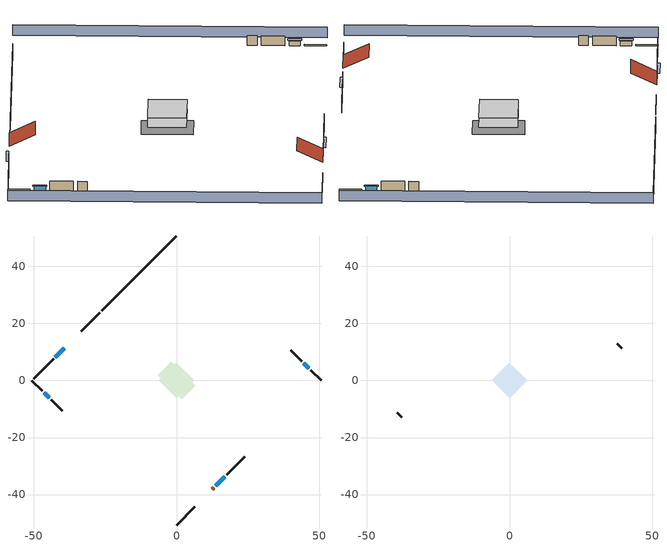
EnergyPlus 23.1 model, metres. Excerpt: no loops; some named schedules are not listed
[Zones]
living space
 floor adiabatic (AdiabaticFloorConstruction): -6.28,0 0,6.28 6.28,0 0,-6.28 z0.3
 floor foundation (Slab1 construction): -6.55,1.87 -1.87,6.55 6.55,-1.87 1.87,-6.55 z-2.13
 wall outside (RimJoist1 construction): -26.86,23.83 -33.35,17.34 z0.3:0.61
 wall outside (RimJoist2 construction): 50.69,0 47.09,3.6 z0.3:0.61
 wall outside (RimJoist3 construction): 0,-50.69 6.49,-44.21 z0.3:0.61
 wall outside (RimJoist4 construction): -50.69,0 -47.09,-3.6 z0.3:0.61
 wall outside (AdiabaticWallConstruction 1): 12.5,-38.2 13.14,-37.55 z0.3:2.34
 wall outside (AdiabaticWallConstruction): -39.36,11.33 -42.47,8.22 / 13.8,-36.89 16.91,-33.78 z0.3:1.49; 46.44,4.26 44.61,6.08 / -46.44,-4.26 -44.61,-6.08 z0.3:1.43
 wall outside (Wall1 construction): -43.13,7.56 -50.04,0.66 z0.3:2.74
 wall outside (Wall2 construction): 43.96,6.74 40.12,10.57 z0.3:2.74
 wall outside (Wall3 construction): 17.57,-33.13 23.94,-26.76 z0.3:2.74
 wall outside (Wall4 construction): -43.96,-6.74 -40.12,-10.57 z0.3:2.74
 wall foundation (FoundationWall1 construction): 0,50.69 -26.21,24.49 z-2.13:0.3
 window (WindowConstruction): -39.36,11.33 -42.47,8.22 z0.3:1.49
 window (WindowConstruction 1): 46.44,4.26 44.61,6.08 z0.3:1.43
 window (WindowConstruction 2): 13.8,-36.89 16.91,-33.78 z0.3:1.49
 window (WindowConstruction 3): -46.44,-4.26 -44.61,-6.08 z0.3:1.43
 door (Door): 12.5,-38.2 13.14,-37.55 z0.3:2.34
 ceiling adiabatic (AdiabaticFloorConstruction): 0,-6.28 6.28,0 0,6.28 -6.28,0 z0.3
attic - vented
 floor to living space (Floor1 construction Reversed): -6.28,0 0,6.28 6.28,0 0,-6.28 z2.74
 wall outside (Wall5 construction): 39.46,11.23 37.88,12.82 z0.3:2.74
 wall outside (Wall6 construction): -39.46,-11.23 -37.88,-12.82 z0.3:2.74
 roof outside (Roof1 construction): -38.7,11.99,2.74 -34.5,7.79,5.71 -29.81,12.49,5.71 -34.01,16.69,2.74
 roof outside (Roof2 construction): 11.84,-38.85,2.74 7.64,-34.65,5.71 2.94,-39.35,5.71 7.14,-43.55,2.74
shading: -53.93,-3.23 -3.23,-53.93 / 53.93,3.23 3.23,53.93 z0:2.74; -39.36,11.33 -42.47,8.22 / 13.8,-36.89 16.91,-33.78 z0.3:1.49; 46.44,4.26 44.61,6.08 / -46.44,-4.26 -44.61,-6.08 z0.3:1.43; -42.69,8.01 -39.15,11.55 -39.58,11.98 -43.12,8.44 z1.8; 44.4,6.29 46.65,4.04 47.08,4.47 44.83,6.73 z1.74; 17.13,-33.57 13.58,-37.11 14.02,-37.54 17.56,-34 z1.8; -44.4,-6.29 -46.65,-4.04 -47.08,-4.47 -44.83,-6.73 z1.74
[Building]
Building 1: Terrain=Suburbs
[Site:Location]
Pittsburgh Allegheny Co Ap_PA_USA: Latitude {deg}=40.35; Longitude {deg}=-79.92; Time Zone {hr}=-5; Elevation {m}=380
[Site:GroundTemperature:Deep]
11.2396, 11.2396, 11.2396, 11.2396, 11.2396, 11.2396, 11.2396, 11.2396, 11.2396, 11.2396, 11.2396, 11.2396
[Site:GroundTemperature:Shallow]
7.27353, 5.58282, 5.44743, 6.24975, 9.47064, 12.6765, 15.4559, 17.2165, 17.3661, 15.9341, 13.2256, 10.1181
[Site:WaterMainsTemperature]
Calculation Method=Schedule; Temperature Schedule=mains temperature schedule
[Material] Roughness=Rough; Thermal Absorptance=0.9
Name | Thickness {m} | Conductivity {W/m-K} | Density {kg/m3} | Specific Heat {J/kg-K} | Solar Absorptance | Visible Absorptance
asphalt or fiberglass shingles | 0.00635 | 0.162714 | 1121.4 | 1465.45 | 0.85 | 0.85
ceiling loosefill ins | 0.0846667 | 0.0480833 | 16.02 | 1046.75 | 0.7 | 0.7
ceiling stud and cavity | 0.1397 | 0.0920385 | 65.682 | 1177.47 | 0.7 | 0.7
concrete 4.0 in. | 0.1016 | 1.803125 | 2242.8 | 837.4 | 0.7 | 0.7
concrete 8.0 in. | 0.2032 | 1.803125 | 2242.8 | 837.4 | 0.7 | 0.7
door material | 0.04445 | 0.0612267 | 512.64 | 1214.23 | 0.7 | 0.7
floor covering | 0.0127 | 0.0450781 | 54.468 | 1339.84 | 0.9 | 0.9
floor covering 1 | 0.0127 | 0.0433444 | 54.468 | 1339.84 | 0.6 | 0.6
floor rigid ins; wall rigid ins | 0.512978 | 0.029427 | 32.04 | 1214.23 | 0.7 | 0.7
floor stud and cavity | 0.1397 | 1.75129 | 37.0049 | 1207.88 | 0.7 | 0.7
furniture material living space 1 | 0.1524 | 0.115458 | 640.8 | 1214.23 | 0.6 | 0.6
gypsum board | 0.0127 | 0.160291 | 801 | 837.4 | 0.6 | 0.6
gypsum board 1 | 0.0127 | 0.160291 | 801 | 837.4 | 0.7 | 0.7
osb sheathing 0.5 in. | 0.0127 | 0.115458 | 512.64 | 1214.23 | 0.6 | 0.6
osb sheathing 0.5 in. 1 | 0.0127 | 0.115458 | 512.64 | 1214.23 | 0.7 | 0.7
osb sheathing 0.75 in. | 0.01905 | 0.115458 | 512.64 | 1214.23 | 0.7 | 0.7
rim joist stud and cavity | 0.0508 | 0.178289 | 50.32683 | 1063.81 | 0.6 | 0.6
roof rigid ins | 0.00281632 | 0.029427 | 32.04 | 1214.23 | 0.7 | 0.7
vinyl siding | 0.009525 | 0.089435 | 177.822 | 1046.75 | 0.5 | 0.5
wall stud and cavity | 0.1397 | 0.549615 | 139.0536 | 1170.24 | 0.7 | 0.7
wall stud and cavity 1 | 0.1397 | 0.419005 | 139.0536 | 1170.24 | 0.6 | 0.6
wall stud and cavity 2 | 0.0889 | 0.380278 | 52.3479 | 1209.89 | 0.7 | 0.7
wall stud and cavity 3 | 0.0889 | 0.391764 | 83.0341 | 1211.67 | 0.7 | 0.7
wood siding; wood siding 1 | 0.0254 | 0.102417 | 544.68 | 1172.36 | 0.7 | 0.7
[WindowMaterial:SimpleGlazingSystem]
WindowMaterial: U-Factor {W/m2-K}=4.76952; Solar Heat Gain Coefficient=0.63
[Construction]
AdiabaticFloorConstruction: floor stud and cavity, floor rigid ins, osb sheathing 0.75 in., floor covering 1
AdiabaticWallConstruction: wood siding, wall rigid ins, wall stud and cavity 2, gypsum board
AdiabaticWallConstruction 1: wood siding 1, wall rigid ins, wall stud and cavity 2, gypsum board
Door: door material
Floor1 construction Reversed: gypsum board, ceiling stud and cavity, ceiling loosefill ins
FoundationWall1 construction: concrete 8.0 in., gypsum board 1
furniture construction living space 1: furniture material living space 1
PartitionWallConstruction: gypsum board, wall stud and cavity 3, gypsum board
RimJoist1 construction; RimJoist2 construction; RimJoist3 construction; RimJoist4 construction: vinyl siding, rim joist stud and cavity
Roof1 construction; Roof2 construction: asphalt or fiberglass shingles, roof rigid ins, osb sheathing 0.5 in.
Slab1 construction: concrete 4.0 in., floor covering
Wall1 construction; Wall2 construction; Wall3 construction; Wall4 construction: vinyl siding, osb sheathing 0.5 in. 1, wall stud and cavity, gypsum board
Wall5 construction; Wall6 construction: vinyl siding, osb sheathing 0.5 in. 1, wall stud and cavity 1
WindowConstruction; WindowConstruction 1; WindowConstruction 2; WindowConstruction 3: WindowMaterial
[Zone] Multiplier=1; Part of Total Floor Area=Yes
Name | Volume {m3}
attic - vented | 52.212
living space | 384.656
[Space]
Name | Zone
attic - vented 1 | attic - vented
living space 1 | living space
[ZoneInfiltration:EffectiveLeakageArea]
infil|attic - vented 1: Zone or Space=attic - vented 1; Schedule=Always On Discrete; Effective Air Leakage Area {cm2}=2628.89; Stack Coefficient=0.000375828; Wind Coefficient=3.63954e-05
[ZoneMixing]
whole house fan mix: Zone or Space=attic - vented; Schedule=Always On Continuous; Design Flow Rate Calculation Method=Flow/Zone; Design Flow Rate {m3/s}=0; Source Zone or Space=living space
[SurfaceProperty:ExposedFoundationPerimeter]
Slab1: Exposed Perimeter Calculation Method=TotalExposedPerimeter; Total Exposed Perimeter {m}=37.06368
[InternalMass] Zone or ZoneList=living space; Space or SpaceList=living space 1
Name | Construction | Surface Area {m2}
furniture mass living space 1 | furniture construction living space 1 | 63.0997
partition wall mass | PartitionWallConstruction | 157.749
[Lights]
interior lighting: Zone or ZoneList or Space or SpaceList=living space 1; Schedule=lighting_interior; Design Level Calculation Method=LightingLevel; Lighting Level {W}=231.974; Return Air Fraction=0; Fraction Radiant=0.6; Fraction Visible=0.2; Fraction Replaceable=1
[People]
occupants: Zone or ZoneList or Space or SpaceList=living space 1; Number of People Schedule=occupants; Number of People Calculation Method=People; Number of People=4; Fraction Radiant=0.314171; Sensible Heat Fraction=0.56303; Activity Level Schedule=occupants activity schedule; Carbon Dioxide Generation Rate {m3/s-W}=0; Enable ASHRAE 55 Comfort Warnings=No; Mean Radiant Temperature Calculation Type=ZoneAveraged
[ElectricEquipment] Zone or ZoneList or Space or SpaceList=living space 1; Design Level Calculation Method=EquipmentLevel
Name | Schedule | Design Level {W} | Fraction Latent | Fraction Radiant | Fraction Lost
ceiling fan | ceiling_fan | 17.0616 | 0 | 0.558 | 0
clothes dryer | clothes_dryer | 1810.31 | 0.015 | 0.081 | 0.85
clothes washer | clothes_washer | 117.46 | 0.03 | 0.162 | 0.7
cooking range | cooking_range | 1004.73 | 0.08 | 0.432 | 0.2
dishwasher | dishwasher | 630.008 | 0.3 | 0.18 | 0.4
freezer | freezer | 47.9573 | 0 | 0.6 | 0
fridge | fridge | 71.9878 | 0 | 0.6 | 0
mech vent bath fan 0 | mech vent bath fan 0 schedule | 30 | 0 | 0 | 1
mech vent house fan | mech vent house fan schedule | 0 | 0 | 0 | 1
mech vent house fan cfis | mech vent house fan cfis schedule | 0 | 0 | 0 | 0
mech vent range fan 0 | mech vent range fan 0 schedule | 30 | 0 | 0 | 1
misc plug loads | plug_loads_other | 592.941 | 0.021 | 0.558 | 0.049
whole house fan | Always On Discrete | 0 | 0 | 0 | 1
[OtherEquipment] Zone or ZoneList or Space or SpaceList=living space 1; Design Level Calculation Method=EquipmentLevel
Name | Fuel Type | Schedule | Design Level {W} | Fraction Latent | Fraction Radiant | Fraction Lost
boiler pilot light; water heater EC adjustment | NaturalGas | Always On Discrete | 0.01 | 0 | 0 | 1
mech vent house fan latent load equip | None | Always On Discrete | 0 | 1 | 0 | 0
mech vent house fan sensible load equip | None | Always On Discrete | 0 | 0 | 0 | 0
water latent | None | hot_water_fixtures | 390.617 | 1 | 0 | 0
water sensible | None | hot_water_fixtures | -384.97 | 0 | 0.6 | 0
[ZoneInfiltration:DesignFlowRate] Zone or ZoneList or Space or SpaceList=living space 1; Schedule=Always On Discrete; Design Flow Rate Calculation Method=Flow/Zone; Design Flow Rate {m3/s}=0
infil flow; natural vent flow; whole house fan flow
[Foundation:Kiva]
Foundation Kiva 1: Initial Indoor Air Temperature {C}=16.6667; Wall Height Above Grade {m}=0.3048; Wall Depth Below Slab {m}=0.2032
[Foundation:Kiva:Settings]
Soil Conductivity {W/m-K}=1.731; Soil Density {kg/m3}=1842.3; Soil Specific Heat {J/kg-K}=418.7; Ground Solar Absorptivity=0.9; Ground Thermal Absorptivity=0.9; Ground Surface Roughness {m}=0.03; Far-Field Width {m}=40; Deep-Ground Boundary Condition=ZeroFlux; Deep-Ground Depth {m}=40; Minimum Cell Dimension {m}=0.2; Maximum Cell Growth Coefficient=3; Simulation Timestep=Timestep
[Exterior:Lights]
exterior lighting: Schedule=exterior lighting schedule; Design Level {W}=11.1425
[Schedule:Constant]
Name | Hourly Value
Always On Continuous; mech vent house fan schedule; mech vent house fan cfis schedule; Always On Discrete | 1
occupants activity schedule | 117.228
[Schedule:File] File=C:/Users/ylou2/Desktop/resstock-3.1.0/national_baseline/run7/run/in.schedules.csv; Rows to Skip at Top=1; Number of Hours of Data=8760; Column Separator=Comma; Interpolate to Timestep=No; Minutes per Item=60; Adjust Schedule for Daylight Savings=Yes
Name | Column Number
lighting_interior | 2
occupants | 1
ceiling_fan | 8
clothes_dryer | 7
clothes_washer | 6
cooking_range | 4
dishwasher | 5
plug_loads_other | 9
hot_water_fixtures | 13
[Schedule:Day:Interval]
freezer allday1; freezer allday12; fridge allday1; fridge allday12: No, 01:00, 0.610949, 02:00, 0.595675, 03:00, 0.580401, 04:00, 0.565128, 06:00, 0.549854, 07:00, 0.580401, 08:00, 0.610949, 10:00, 0.626223, 12:00, 0.610949, 15:00, 0.641496, 16:00, 0.626223, 17:00, 0.672044, 18:00, 0.733139, 19:00, 0.763686, 20:00, 0.733139, 21:00, 0.717865, 22:00, 0.702591, 23:00, 0.672044, 24:00, 0.626223
freezer allday2; fridge allday2: No, 01:00, 0.609489, 02:00, 0.594252, 03:00, 0.579015, 04:00, 0.563777, 06:00, 0.54854, 07:00, 0.579015, 08:00, 0.609489, 10:00, 0.624726, 12:00, 0.609489, 15:00, 0.639964, 16:00, 0.624726, 17:00, 0.670438, 18:00, 0.731387, 19:00, 0.761861, 20:00, 0.731387, 21:00, 0.71615, 22:00, 0.700912, 23:00, 0.670438, 24:00, 0.624726
freezer allday3; fridge allday3: No, 01:00, 0.791241, 02:00, 0.77146, 03:00, 0.751679, 04:00, 0.731898, 06:00, 0.712117, 07:00, 0.751679, 08:00, 0.791241, 10:00, 0.811022, 12:00, 0.791241, 15:00, 0.830803, 16:00, 0.811022, 17:00, 0.870365, 18:00, 0.949489, 19:00, 0.989051, 20:00, 0.949489, 21:00, 0.929708, 22:00, 0.909927, 23:00, 0.870365, 24:00, 0.811022
freezer allday6; fridge allday6: No, 01:00, 0.8, 02:00, 0.78, 03:00, 0.76, 04:00, 0.74, 06:00, 0.72, 07:00, 0.76, 08:00, 0.8, 10:00, 0.82, 12:00, 0.8, 15:00, 0.84, 16:00, 0.82, 17:00, 0.88, 18:00, 0.96, 19:00, 1, 20:00, 0.96, 21:00, 0.94, 22:00, 0.92, 23:00, 0.88, 24:00, 0.82
freezer allday10; fridge allday10: No, 01:00, 0.679562, 02:00, 0.662573, 03:00, 0.645584, 04:00, 0.628595, 06:00, 0.611606, 07:00, 0.645584, 08:00, 0.679562, 10:00, 0.696551, 12:00, 0.679562, 15:00, 0.71354, 16:00, 0.696551, 17:00, 0.747518, 18:00, 0.815474, 19:00, 0.849453, 20:00, 0.815474, 21:00, 0.798485, 22:00, 0.781496, 23:00, 0.747518, 24:00, 0.696551
freezer allday11; fridge allday11: No, 01:00, 0.675182, 02:00, 0.658303, 03:00, 0.641423, 04:00, 0.624544, 06:00, 0.607664, 07:00, 0.641423, 08:00, 0.675182, 10:00, 0.692062, 12:00, 0.675182, 15:00, 0.708942, 16:00, 0.692062, 17:00, 0.742701, 18:00, 0.810219, 19:00, 0.843978, 20:00, 0.810219, 21:00, 0.793339, 22:00, 0.77646, 23:00, 0.742701, 24:00, 0.692062
freezer default day; fridge default day; mech vent bath fan 0 schedule default day; mech vent range fan 0 schedule default day; exterior lighting schedule default day: No, 24:00, 0
mech vent bath fan 0 schedule allday1: No, 05:00, 0, 06:00, 1, 24:00, 0
mech vent range fan 0 schedule allday1: No, 16:00, 0, 17:00, 1, 24:00, 0
exterior lighting schedule weekday1: No, 05:00, 0.434959, 06:00, 0.349858, 07:00, 0.330947, 08:00, 0.321491, 09:00, 0.312035, 10:00, 0.264757, 11:00, 0.208024, 12:00, 0.141834, 13:00, 0.113467, 15:00, 0.104012, 16:00, 0.113467, 17:00, 0.179657, 18:00, 0.349858, 19:00, 0.463325, 20:00, 0.614615, 21:00, 0.860461, 22:00, 0.99284, 23:00, 0.860461, 24:00, 0.595704
exterior lighting schedule weekday2: No, 05:00, 0.438095, 06:00, 0.352381, 07:00, 0.333333, 08:00, 0.32381, 09:00, 0.314286, 10:00, 0.266667, 11:00, 0.209524, 12:00, 0.142857, 13:00, 0.114286, 15:00, 0.104762, 16:00, 0.114286, 17:00, 0.180952, 18:00, 0.352381, 19:00, 0.466667, 20:00, 0.619048, 21:00, 0.866667, 22:00, 1, 23:00, 0.866667, 24:00, 0.6
exterior lighting schedule weekday3; exterior lighting schedule weekday5: No, 05:00, 0.346085, 06:00, 0.278373, 07:00, 0.263325, 08:00, 0.255802, 09:00, 0.248278, 10:00, 0.21066, 11:00, 0.165519, 12:00, 0.112854, 13:00, 0.090283, 15:00, 0.0827594, 16:00, 0.090283, 17:00, 0.142948, 18:00, 0.278373, 19:00, 0.368656, 20:00, 0.489033, 21:00, 0.684646, 22:00, 0.789976, 23:00, 0.684646, 24:00, 0.473986
exterior lighting schedule weekday4: No, 05:00, 0.344691, 06:00, 0.277251, 07:00, 0.262265, 08:00, 0.254771, 09:00, 0.247278, 10:00, 0.209812, 11:00, 0.164852, 12:00, 0.112399, 13:00, 0.0899193, 15:00, 0.082426, 16:00, 0.0899193, 17:00, 0.142372, 18:00, 0.277251, 19:00, 0.367171, 20:00, 0.487063, 21:00, 0.681888, 22:00, 0.786794, 23:00, 0.681888, 24:00, 0.472076
exterior lighting schedule weekend1: No, 02:00, 0.434959, 04:00, 0.425503, 05:00, 0.434959, 06:00, 0.425503, 07:00, 0.416047, 08:00, 0.38768, 09:00, 0.340402, 10:00, 0.283669, 11:00, 0.226935, 12:00, 0.15129, 13:00, 0.113467, 15:00, 0.104012, 16:00, 0.113467, 17:00, 0.179657, 18:00, 0.359314, 19:00, 0.45387, 20:00, 0.567337, 21:00, 0.784816, 22:00, 0.926651, 23:00, 0.803728, 24:00, 0.557882
exterior lighting schedule weekend2: No, 02:00, 0.438095, 04:00, 0.428571, 05:00, 0.438095, 06:00, 0.428571, 07:00, 0.419048, 08:00, 0.390476, 09:00, 0.342857, 10:00, 0.285714, 11:00, 0.228571, 12:00, 0.152381, 13:00, 0.114286, 15:00, 0.104762, 16:00, 0.114286, 17:00, 0.180952, 18:00, 0.361905, 19:00, 0.457143, 20:00, 0.571429, 21:00, 0.790476, 22:00, 0.933333, 23:00, 0.809524, 24:00, 0.561905
exterior lighting schedule weekend3; exterior lighting schedule weekend5: No, 02:00, 0.346085, 04:00, 0.338561, 05:00, 0.346085, 06:00, 0.338561, 07:00, 0.331038, 08:00, 0.308467, 09:00, 0.270849, 10:00, 0.225707, 11:00, 0.180566, 12:00, 0.120377, 13:00, 0.090283, 15:00, 0.0827594, 16:00, 0.090283, 17:00, 0.142948, 18:00, 0.285896, 19:00, 0.361132, 20:00, 0.451415, 21:00, 0.624457, 22:00, 0.737311, 23:00, 0.639504, 24:00, 0.443891
exterior lighting schedule weekend4: No, 02:00, 0.344691, 04:00, 0.337197, 05:00, 0.344691, 06:00, 0.337197, 07:00, 0.329704, 08:00, 0.307224, 09:00, 0.269758, 10:00, 0.224798, 11:00, 0.179839, 12:00, 0.119892, 13:00, 0.0899193, 15:00, 0.082426, 16:00, 0.0899193, 17:00, 0.142372, 18:00, 0.284744, 19:00, 0.359677, 20:00, 0.449597, 21:00, 0.621942, 22:00, 0.734341, 23:00, 0.636928, 24:00, 0.442103
[Schedule:Week:Daily]
freezer Week Rule - Jan1-Jan27: freezer allday1, freezer allday1, freezer allday1, freezer allday1, freezer allday1, freezer allday1, freezer allday1, freezer default day, freezer default day, freezer default day, freezer default day, freezer default day
freezer Week Rule - Jan28-Feb3: freezer allday1, freezer allday1, freezer allday1, freezer allday1, freezer allday2, freezer allday2, freezer allday2, freezer default day, freezer default day, freezer default day, freezer default day, freezer default day
freezer Week Rule - Feb4-Feb24: freezer allday2, freezer allday2, freezer allday2, freezer allday2, freezer allday2, freezer allday2, freezer allday2, freezer default day, freezer default day, freezer default day, freezer default day, freezer default day
freezer Week Rule - Feb25-Mar3: freezer allday2, freezer allday2, freezer allday2, freezer allday2, freezer allday3, freezer allday3, freezer allday3, freezer default day, freezer default day, freezer default day, freezer default day, freezer default day
freezer Week Rule - Mar4-May26: freezer allday3, freezer allday3, freezer allday3, freezer allday3, freezer allday3, freezer allday3, freezer allday3, freezer default day, freezer default day, freezer default day, freezer default day, freezer default day
freezer Week Rule - May27-Jun2: freezer allday3, freezer allday3, freezer allday3, freezer allday3, freezer allday3, freezer allday6, freezer allday6, freezer default day, freezer default day, freezer default day, freezer default day, freezer default day
freezer Week Rule - Jun3-Sep29: freezer allday6, freezer allday6, freezer allday6, freezer allday6, freezer allday6, freezer allday6, freezer allday6, freezer default day, freezer default day, freezer default day, freezer default day, freezer default day
freezer Week Rule - Sep30-Oct6: freezer allday6, freezer allday10, freezer allday10, freezer allday10, freezer allday10, freezer allday10, freezer allday10, freezer default day, freezer default day, freezer default day, freezer default day, freezer default day
freezer Week Rule - Oct7-Oct27: freezer allday10, freezer allday10, freezer allday10, freezer allday10, freezer allday10, freezer allday10, freezer allday10, freezer default day, freezer default day, freezer default day, freezer default day, freezer default day
freezer Week Rule - Oct28-Nov3: freezer allday10, freezer allday10, freezer allday10, freezer allday10, freezer allday11, freezer allday11, freezer allday11, freezer default day, freezer default day, freezer default day, freezer default day, freezer default day
freezer Week Rule - Nov4-Nov24: freezer allday11, freezer allday11, freezer allday11, freezer allday11, freezer allday11, freezer allday11, freezer allday11, freezer default day, freezer default day, freezer default day, freezer default day, freezer default day
freezer Week Rule - Nov25-Dec1: freezer allday11, freezer allday11, freezer allday11, freezer allday11, freezer allday11, freezer allday11, freezer allday12, freezer default day, freezer default day, freezer default day, freezer default day, freezer default day
freezer Week Rule - Dec2-Dec31: freezer allday12, freezer allday12, freezer allday12, freezer allday12, freezer allday12, freezer allday12, freezer allday12, freezer default day, freezer default day, freezer default day, freezer default day, freezer default day
fridge Week Rule - Jan1-Jan27: fridge allday1, fridge allday1, fridge allday1, fridge allday1, fridge allday1, fridge allday1, fridge allday1, fridge default day, fridge default day, fridge default day, fridge default day, fridge default day
fridge Week Rule - Jan28-Feb3: fridge allday1, fridge allday1, fridge allday1, fridge allday1, fridge allday2, fridge allday2, fridge allday2, fridge default day, fridge default day, fridge default day, fridge default day, fridge default day
fridge Week Rule - Feb4-Feb24: fridge allday2, fridge allday2, fridge allday2, fridge allday2, fridge allday2, fridge allday2, fridge allday2, fridge default day, fridge default day, fridge default day, fridge default day, fridge default day
fridge Week Rule - Feb25-Mar3: fridge allday2, fridge allday2, fridge allday2, fridge allday2, fridge allday3, fridge allday3, fridge allday3, fridge default day, fridge default day, fridge default day, fridge default day, fridge default day
fridge Week Rule - Mar4-May26: fridge allday3, fridge allday3, fridge allday3, fridge allday3, fridge allday3, fridge allday3, fridge allday3, fridge default day, fridge default day, fridge default day, fridge default day, fridge default day
fridge Week Rule - May27-Jun2: fridge allday3, fridge allday3, fridge allday3, fridge allday3, fridge allday3, fridge allday6, fridge allday6, fridge default day, fridge default day, fridge default day, fridge default day, fridge default day
fridge Week Rule - Jun3-Sep29: fridge allday6, fridge allday6, fridge allday6, fridge allday6, fridge allday6, fridge allday6, fridge allday6, fridge default day, fridge default day, fridge default day, fridge default day, fridge default day
fridge Week Rule - Sep30-Oct6: fridge allday6, fridge allday10, fridge allday10, fridge allday10, fridge allday10, fridge allday10, fridge allday10, fridge default day, fridge default day, fridge default day, fridge default day, fridge default day
fridge Week Rule - Oct7-Oct27: fridge allday10, fridge allday10, fridge allday10, fridge allday10, fridge allday10, fridge allday10, fridge allday10, fridge default day, fridge default day, fridge default day, fridge default day, fridge default day
fridge Week Rule - Oct28-Nov3: fridge allday10, fridge allday10, fridge allday10, fridge allday10, fridge allday11, fridge allday11, fridge allday11, fridge default day, fridge default day, fridge default day, fridge default day, fridge default day
fridge Week Rule - Nov4-Nov24: fridge allday11, fridge allday11, fridge allday11, fridge allday11, fridge allday11, fridge allday11, fridge allday11, fridge default day, fridge default day, fridge default day, fridge default day, fridge default day
fridge Week Rule - Nov25-Dec1: fridge allday11, fridge allday11, fridge allday11, fridge allday11, fridge allday11, fridge allday11, fridge allday12, fridge default day, fridge default day, fridge default day, fridge default day, fridge default day
fridge Week Rule - Dec2-Dec31: fridge allday12, fridge allday12, fridge allday12, fridge allday12, fridge allday12, fridge allday12, fridge allday12, fridge default day, fridge default day, fridge default day, fridge default day, fridge default day
mech vent bath fan 0 schedule Week Rule - Jan1-Dec31: mech vent bath fan 0 schedule allday1, mech vent bath fan 0 schedule allday1, mech vent bath fan 0 schedule allday1, mech vent bath fan 0 schedule allday1, mech vent bath fan 0 schedule allday1, mech vent bath fan 0 schedule allday1, mech vent bath fan 0 schedule allday1, mech vent bath fan 0 schedule default day, mech vent bath fan 0 schedule default day, mech vent bath fan 0 schedule default day, mech vent bath fan 0 schedule default day, mech vent bath fan 0 schedule default day
mech vent range fan 0 schedule Week Rule - Jan1-Dec31: mech vent range fan 0 schedule allday1, mech vent range fan 0 schedule allday1, mech vent range fan 0 schedule allday1, mech vent range fan 0 schedule allday1, mech vent range fan 0 schedule allday1, mech vent range fan 0 schedule allday1, mech vent range fan 0 schedule allday1, mech vent range fan 0 schedule default day, mech vent range fan 0 schedule default day, mech vent range fan 0 schedule default day, mech vent range fan 0 schedule default day, mech vent range fan 0 schedule default day
exterior lighting schedule Week Rule - Jan1-Jan6: exterior lighting schedule weekday1, exterior lighting schedule weekday1, exterior lighting schedule weekday1, exterior lighting schedule weekday1, exterior lighting schedule weekday1, exterior lighting schedule weekday1, exterior lighting schedule weekend1, exterior lighting schedule default day, exterior lighting schedule default day, exterior lighting schedule default day, exterior lighting schedule default day, exterior lighting schedule default day
exterior lighting schedule Week Rule - Jan7-Jan27: exterior lighting schedule weekend1, exterior lighting schedule weekday1, exterior lighting schedule weekday1, exterior lighting schedule weekday1, exterior lighting schedule weekday1, exterior lighting schedule weekday1, exterior lighting schedule weekend1, exterior lighting schedule default day, exterior lighting schedule default day, exterior lighting schedule default day, exterior lighting schedule default day, exterior lighting schedule default day
exterior lighting schedule Week Rule - Jan28-Feb3: exterior lighting schedule weekend1, exterior lighting schedule weekday1, exterior lighting schedule weekday1, exterior lighting schedule weekday1, exterior lighting schedule weekday2, exterior lighting schedule weekday2, exterior lighting schedule weekend2, exterior lighting schedule default day, exterior lighting schedule default day, exterior lighting schedule default day, exterior lighting schedule default day, exterior lighting schedule default day
exterior lighting schedule Week Rule - Feb4-Feb24: exterior lighting schedule weekend2, exterior lighting schedule weekday2, exterior lighting schedule weekday2, exterior lighting schedule weekday2, exterior lighting schedule weekday2, exterior lighting schedule weekday2, exterior lighting schedule weekend2, exterior lighting schedule default day, exterior lighting schedule default day, exterior lighting schedule default day, exterior lighting schedule default day, exterior lighting schedule default day
exterior lighting schedule Week Rule - Feb25-Mar3: exterior lighting schedule weekend2, exterior lighting schedule weekday2, exterior lighting schedule weekday2, exterior lighting schedule weekday2, exterior lighting schedule weekday3, exterior lighting schedule weekday3, exterior lighting schedule weekend3, exterior lighting schedule default day, exterior lighting schedule default day, exterior lighting schedule default day, exterior lighting schedule default day, exterior lighting schedule default day
exterior lighting schedule Week Rule - Mar4-Mar31: exterior lighting schedule weekend3, exterior lighting schedule weekday3, exterior lighting schedule weekday3, exterior lighting schedule weekday3, exterior lighting schedule weekday3, exterior lighting schedule weekday3, exterior lighting schedule weekend3, exterior lighting schedule default day, exterior lighting schedule default day, exterior lighting schedule default day, exterior lighting schedule default day, exterior lighting schedule default day
exterior lighting schedule Week Rule - Apr1-Apr28: exterior lighting schedule weekend4, exterior lighting schedule weekday4, exterior lighting schedule weekday4, exterior lighting schedule weekday4, exterior lighting schedule weekday4, exterior lighting schedule weekday4, exterior lighting schedule weekend4, exterior lighting schedule default day, exterior lighting schedule default day, exterior lighting schedule default day, exterior lighting schedule default day, exterior lighting schedule default day
exterior lighting schedule Week Rule - Apr29-May5: exterior lighting schedule weekend4, exterior lighting schedule weekday4, exterior lighting schedule weekday5, exterior lighting schedule weekday5, exterior lighting schedule weekday5, exterior lighting schedule weekday5, exterior lighting schedule weekend5, exterior lighting schedule default day, exterior lighting schedule default day, exterior lighting schedule default day, exterior lighting schedule default day, exterior lighting schedule default day
exterior lighting schedule Week Rule - May6-May26: exterior lighting schedule weekend5, exterior lighting schedule weekday5, exterior lighting schedule weekday5, exterior lighting schedule weekday5, exterior lighting schedule weekday5, exterior lighting schedule weekday5, exterior lighting schedule weekend5, exterior lighting schedule default day, exterior lighting schedule default day, exterior lighting schedule default day, exterior lighting schedule default day, exterior lighting schedule default day
exterior lighting schedule Week Rule - May27-Jun2: exterior lighting schedule weekend5, exterior lighting schedule weekday5, exterior lighting schedule weekday5, exterior lighting schedule weekday5, exterior lighting schedule weekday5, exterior lighting schedule weekday6, exterior lighting schedule weekend6, exterior lighting schedule default day, exterior lighting schedule default day, exterior lighting schedule default day, exterior lighting schedule default day, exterior lighting schedule default day
exterior lighting schedule Week Rule - Jun3-Jun30: exterior lighting schedule weekend6, exterior lighting schedule weekday6, exterior lighting schedule weekday6, exterior lighting schedule weekday6, exterior lighting schedule weekday6, exterior lighting schedule weekday6, exterior lighting schedule weekend6, exterior lighting schedule default day, exterior lighting schedule default day, exterior lighting schedule default day, exterior lighting schedule default day, exterior lighting schedule default day
exterior lighting schedule Week Rule - Jul1-Aug25: exterior lighting schedule weekend7, exterior lighting schedule weekday7, exterior lighting schedule weekday7, exterior lighting schedule weekday7, exterior lighting schedule weekday7, exterior lighting schedule weekday7, exterior lighting schedule weekend7, exterior lighting schedule default day, exterior lighting schedule default day, exterior lighting schedule default day, exterior lighting schedule default day, exterior lighting schedule default day
exterior lighting schedule Week Rule - Aug26-Sep1: exterior lighting schedule weekend7, exterior lighting schedule weekday7, exterior lighting schedule weekday7, exterior lighting schedule weekday7, exterior lighting schedule weekday7, exterior lighting schedule weekday7, exterior lighting schedule weekend9, exterior lighting schedule default day, exterior lighting schedule default day, exterior lighting schedule default day, exterior lighting schedule default day, exterior lighting schedule default day
exterior lighting schedule Week Rule - Sep2-Sep29: exterior lighting schedule weekend9, exterior lighting schedule weekday9, exterior lighting schedule weekday9, exterior lighting schedule weekday9, exterior lighting schedule weekday9, exterior lighting schedule weekday9, exterior lighting schedule weekend9, exterior lighting schedule default day, exterior lighting schedule default day, exterior lighting schedule default day, exterior lighting schedule default day, exterior lighting schedule default day
exterior lighting schedule Week Rule - Sep30-Oct6: exterior lighting schedule weekend9, exterior lighting schedule weekday10, exterior lighting schedule weekday10, exterior lighting schedule weekday10, exterior lighting schedule weekday10, exterior lighting schedule weekday10, exterior lighting schedule weekend10, exterior lighting schedule default day, exterior lighting schedule default day, exterior lighting schedule default day, exterior lighting schedule default day, exterior lighting schedule default day
exterior lighting schedule Week Rule - Oct7-Oct27: exterior lighting schedule weekend10, exterior lighting schedule weekday10, exterior lighting schedule weekday10, exterior lighting schedule weekday10, exterior lighting schedule weekday10, exterior lighting schedule weekday10, exterior lighting schedule weekend10, exterior lighting schedule default day, exterior lighting schedule default day, exterior lighting schedule default day, exterior lighting schedule default day, exterior lighting schedule default day
exterior lighting schedule Week Rule - Oct28-Nov3: exterior lighting schedule weekend10, exterior lighting schedule weekday10, exterior lighting schedule weekday10, exterior lighting schedule weekday10, exterior lighting schedule weekday11, exterior lighting schedule weekday11, exterior lighting schedule weekend11, exterior lighting schedule default day, exterior lighting schedule default day, exterior lighting schedule default day, exterior lighting schedule default day, exterior lighting schedule default day
exterior lighting schedule Week Rule - Nov4-Nov24: exterior lighting schedule weekend11, exterior lighting schedule weekday11, exterior lighting schedule weekday11, exterior lighting schedule weekday11, exterior lighting schedule weekday11, exterior lighting schedule weekday11, exterior lighting schedule weekend11, exterior lighting schedule default day, exterior lighting schedule default day, exterior lighting schedule default day, exterior lighting schedule default day, exterior lighting schedule default day
exterior lighting schedule Week Rule - Nov25-Dec1: exterior lighting schedule weekend11, exterior lighting schedule weekday11, exterior lighting schedule weekday11, exterior lighting schedule weekday11, exterior lighting schedule weekday11, exterior lighting schedule weekday11, exterior lighting schedule weekend12, exterior lighting schedule default day, exterior lighting schedule default day, exterior lighting schedule default day, exterior lighting schedule default day, exterior lighting schedule default day
exterior lighting schedule Week Rule - Dec2-Dec31: exterior lighting schedule weekend12, exterior lighting schedule weekday12, exterior lighting schedule weekday12, exterior lighting schedule weekday12, exterior lighting schedule weekday12, exterior lighting schedule weekday12, exterior lighting schedule weekend12, exterior lighting schedule default day, exterior lighting schedule default day, exterior lighting schedule default day, exterior lighting schedule default day, exterior lighting schedule default day
[Schedule:Year]
freezer: freezer Week Rule - Jan1-Jan27, 1, 1, 1, 27, freezer Week Rule - Jan28-Feb3, 1, 28, 2, 3, freezer Week Rule - Feb4-Feb24, 2, 4, 2, 24, freezer Week Rule - Feb25-Mar3, 2, 25, 3, 3, freezer Week Rule - Mar4-May26, 3, 4, 5, 26, freezer Week Rule - May27-Jun2, 5, 27, 6, 2, freezer Week Rule - Jun3-Sep29, 6, 3, 9, 29, freezer Week Rule - Sep30-Oct6, 9, 30, 10, 6, freezer Week Rule - Oct7-Oct27, 10, 7, 10, 27, freezer Week Rule - Oct28-Nov3, 10, 28, 11, 3, freezer Week Rule - Nov4-Nov24, 11, 4, 11, 24, freezer Week Rule - Nov25-Dec1, 11, 25, 12, 1, freezer Week Rule - Dec2-Dec31, 12, 2, 12, 31
fridge: fridge Week Rule - Jan1-Jan27, 1, 1, 1, 27, fridge Week Rule - Jan28-Feb3, 1, 28, 2, 3, fridge Week Rule - Feb4-Feb24, 2, 4, 2, 24, fridge Week Rule - Feb25-Mar3, 2, 25, 3, 3, fridge Week Rule - Mar4-May26, 3, 4, 5, 26, fridge Week Rule - May27-Jun2, 5, 27, 6, 2, fridge Week Rule - Jun3-Sep29, 6, 3, 9, 29, fridge Week Rule - Sep30-Oct6, 9, 30, 10, 6, fridge Week Rule - Oct7-Oct27, 10, 7, 10, 27, fridge Week Rule - Oct28-Nov3, 10, 28, 11, 3, fridge Week Rule - Nov4-Nov24, 11, 4, 11, 24, fridge Week Rule - Nov25-Dec1, 11, 25, 12, 1, fridge Week Rule - Dec2-Dec31, 12, 2, 12, 31
mech vent bath fan 0 schedule: mech vent bath fan 0 schedule Week Rule - Jan1-Dec31, 1, 1, 12, 31
mech vent range fan 0 schedule: mech vent range fan 0 schedule Week Rule - Jan1-Dec31, 1, 1, 12, 31
exterior lighting schedule: exterior lighting schedule Week Rule - Jan1-Jan6, 1, 1, 1, 6, exterior lighting schedule Week Rule - Jan7-Jan27, 1, 7, 1, 27, exterior lighting schedule Week Rule - Jan28-Feb3, 1, 28, 2, 3, exterior lighting schedule Week Rule - Feb4-Feb24, 2, 4, 2, 24, exterior lighting schedule Week Rule - Feb25-Mar3, 2, 25, 3, 3, exterior lighting schedule Week Rule - Mar4-Mar31, 3, 4, 3, 31, exterior lighting schedule Week Rule - Apr1-Apr28, 4, 1, 4, 28, exterior lighting schedule Week Rule - Apr29-May5, 4, 29, 5, 5, exterior lighting schedule Week Rule - May6-May26, 5, 6, 5, 26, exterior lighting schedule Week Rule - May27-Jun2, 5, 27, 6, 2, exterior lighting schedule Week Rule - Jun3-Jun30, 6, 3, 6, 30, exterior lighting schedule Week Rule - Jul1-Aug25, 7, 1, 8, 25, exterior lighting schedule Week Rule - Aug26-Sep1, 8, 26, 9, 1, exterior lighting schedule Week Rule - Sep2-Sep29, 9, 2, 9, 29, exterior lighting schedule Week Rule - Sep30-Oct6, 9, 30, 10, 6, exterior lighting schedule Week Rule - Oct7-Oct27, 10, 7, 10, 27, exterior lighting schedule Week Rule - Oct28-Nov3, 10, 28, 11, 3, exterior lighting schedule Week Rule - Nov4-Nov24, 11, 4, 11, 24, exterior lighting schedule Week Rule - Nov25-Dec1, 11, 25, 12, 1, exterior lighting schedule Week Rule - Dec2-Dec31, 12, 2, 12, 31
[Schedule:Compact]
mains temperature schedule: Through: 01/01, For: AllDays, Until: 24:00, 10.5011, Through: 01/02, For: AllDays, Until: 24:00, 10.4422, Through: 01/03, For: AllDays, Until: 24:00, 10.385, Through: 01/04, For: AllDays, Until: 24:00, 10.3289, Through: 01/05, For: AllDays, Until: 24:00, 10.2739, Through: 01/06, For: AllDays, Until: 24:00, 10.2206, Through: 01/07, For: AllDays, Until: 24:00, 10.1683, Through: 01/08, For: AllDays, Until: 24:00, 10.1172, Through: 01/09, For: AllDays, Until: 24:00, 10.0672, Through: 01/10, For: AllDays, Until: 24:00, 10.0189, Through: 01/11, For: AllDays, Until: 24:00, 9.97222, Through: 01/12, For: AllDays, Until: 24:00, 9.92611, Through: 01/13, For: AllDays, Until: 24:00, 9.88222, Through: 01/14, For: AllDays, Until: 24:00, 9.83944, Through: 01/15, For: AllDays, Until: 24:00, 9.79778, Through: 01/16, For: AllDays, Until: 24:00, 9.75778, Through: 01/17, For: AllDays, Until: 24:00, 9.71889, Through: 01/18, For: AllDays, Until: 24:00, 9.68167, Through: 01/19, For: AllDays, Until: 24:00, 9.64611, Through: 01/20, For: AllDays, Until: 24:00, 9.61167, Through: 01/21, For: AllDays, Until: 24:00, 9.57889, Through: 01/22, For: AllDays, Until: 24:00, 9.54778, Through: 01/23, For: AllDays, Until: 24:00, 9.51778, Through: 01/24, For: AllDays, Until: 24:00, 9.48944, Through: 01/25, For: AllDays, Until: 24:00, 9.46222, Through: 01/26, For: AllDays, Until: 24:00, 9.43722, Through: 01/27, For: AllDays, Until: 24:00, 9.41333, Through: 01/28, For: AllDays, Until: 24:00, 9.39111, Through: 01/29, For: AllDays, Until: 24:00, 9.37, Through: 01/30, For: AllDays, Until: 24:00, 9.35111, Through: 01/31, For: AllDays, Until: 24:00, 9.33333, Through: 02/01, For: AllDays, Until: 24:00, 9.31722, Through: 02/02, For: AllDays, Until: 24:00, 9.30278, Through: 02/03, For: AllDays, Until: 24:00, 9.28944, Through: 02/04, For: AllDays, Until: 24:00, 9.27833, Through: 02/05, For: AllDays, Until: 24:00, 9.26833, Through: 02/06, For: AllDays, Until: 24:00, 9.26, Through: 02/07, For: AllDays, Until: 24:00, 9.25333, Through: 02/08, For: AllDays, Until: 24:00, 9.24778, Through: 02/09, For: AllDays, Until: 24:00, 9.24444, Through: 02/10, For: AllDays, Until: 24:00, 9.24222, Through: 02/11, For: AllDays, Until: 24:00, 9.24222, Through: 02/12, For: AllDays, Until: 24:00, 9.24333, Through: 02/13, For: AllDays, Until: 24:00, 9.24611, Through: 02/14, For: AllDays, Until: 24:00, 9.25, Through: 02/15, For: AllDays, Until: 24:00, 9.25611, Through: 02/16, For: AllDays, Until: 24:00, 9.26333, Through: 02/17, For: AllDays, Until: 24:00, 9.27278, Through: 02/18, For: AllDays, Until: 24:00, 9.28333, Through: 02/19, For: AllDays, Until: 24:00, 9.29556, Through: 02/20, For: AllDays, Until: 24:00, 9.30889, Through: 02/21, For: AllDays, Until: 24:00, 9.32444, Through: 02/22, For: AllDays, Until: 24:00, 9.34111, Through: 02/23, For: AllDays, Until: 24:00, 9.35944, Through: 02/24, For: AllDays, Until: 24:00, 9.37944, Through: 02/25, For: AllDays, Until: 24:00, 9.40111, Through: 02/26, For: AllDays, Until: 24:00, 9.42389, Through: 02/27, For: AllDays, Until: 24:00, 9.44833, Through: 02/28, For: AllDays, Until: 24:00, 9.47444, Through: 03/01, For: AllDays, Until: 24:00, 9.50222, Through: 03/02, For: AllDays, Until: 24:00, 9.53111, Through: 03/03, For: AllDays, Until: 24:00, 9.56167, Through: 03/04, For: AllDays, Until: 24:00, 9.59389, Through: 03/05, For: AllDays, Until: 24:00, 9.62722, Through: 03/06, For: AllDays, Until: 24:00, 9.66222, Through: 03/07, For: AllDays, Until: 24:00, 9.69889, Through: 03/08, For: AllDays, Until: 24:00, 9.73667, Through: 03/09, For: AllDays, Until: 24:00, 9.77611, Through: 03/10, For: AllDays, Until: 24:00, 9.81667, Through: 03/11, For: AllDays, Until: 24:00, 9.85889, Through: 03/12, For: AllDays, Until: 24:00, 9.90222, Through: 03/13, For: AllDays, Until: 24:00, 9.94722, Through: 03/14, For: AllDays, Until: 24:00, 9.99333, Through: 03/15, For: AllDays, Until: 24:00, 10.0411, Through: 03/16, For: AllDays, Until: 24:00, 10.09, Through: 03/17, For: AllDays, Until: 24:00, 10.1406, Through: 03/18, For: AllDays, Until: 24:00, 10.1922, Through: 03/19, For: AllDays, Until: 24:00, 10.245, Through: 03/20, For: AllDays, Until: 24:00, 10.2994, Through: 03/21, For: AllDays, Until: 24:00, 10.355, Through: 03/22, For: AllDays, Until: 24:00, 10.4117, Through: 03/23, For: AllDays, Until: 24:00, 10.4694, Through: 03/24, For: AllDays, Until: 24:00, 10.5283, Through: 03/25, For: AllDays, Until: 24:00, 10.5889, Through: 03/26, For: AllDays, Until: 24:00, 10.6506, Through: 03/27, For: AllDays, Until: 24:00, 10.7133, Through: 03/28, For: AllDays, Until: 24:00, 10.7772, Through: 03/29, For: AllDays, Until: 24:00, 10.8422, Through: 03/30, For: AllDays, Until: 24:00, 10.9083, Through: 03/31, For: AllDays, Until: 24:00, 10.975, Through: 04/01, For: AllDays, Until: 24:00, 11.0433, Through: 04/02, For: AllDays, Until: 24:00, 11.1128, Through: 04/03, For: AllDays, Until: 24:00, 11.1828, Through: 04/04, For: AllDays, Until: 24:00, 11.2544, Through: 04/05, For: AllDays, Until: 24:00, 11.3267, Through: 04/06, For: AllDays, Until: 24:00, 11.4, Through: 04/07, For: AllDays, Until: 24:00, 11.4739, Through: 04/08, For: AllDays, Until: 24:00, 11.5489, Through: 04/09, For: AllDays, Until: 24:00, 11.625, Through: 04/10, For: AllDays, Until: 24:00, 11.7022, Through: 04/11, For: AllDays, Until: 24:00, 11.78, Through: 04/12, For: AllDays, Until: 24:00, 11.8583, Through: 04/13, For: AllDays, Until: 24:00, 11.9378, Through: 04/14, For: AllDays, Until: 24:00, 12.0178, Through: 04/15, For: AllDays, Until: 24:00, 12.0989, Through: 04/16, For: AllDays, Until: 24:00, 12.1806, Through: 04/17, For: AllDays, Until: 24:00, 12.2628, Through: 04/18, For: AllDays, Until: 24:00, 12.3456, Through: 04/19, For: AllDays, Until: 24:00, 12.4294, Through: 04/20, For: AllDays, Until: 24:00, 12.5139, Through: 04/21, For: AllDays, Until: 24:00, 12.5983, Through: 04/22, For: AllDays, Until: 24:00, 12.6839, Through: 04/23, For: AllDays, Until: 24:00, 12.77, Through: 04/24, For: AllDays, Until: 24:00, 12.8567, Through: 04/25, For: AllDays, Until: 24:00, 12.9439, Through: 04/26, For: AllDays, Until: 24:00, 13.0317, Through: 04/27, For: AllDays, Until: 24:00, 13.1194, Through: 04/28, For: AllDays, Until: 24:00, 13.2078, Through: 04/29, For: AllDays, Until: 24:00, 13.2967, Through: 04/30, For: AllDays, Until: 24:00, 13.3861, Through: 05/01, For: AllDays, Until: 24:00, 13.4756, Through: 05/02, For: AllDays, Until: 24:00, 13.5656, Through: 05/03, For: AllDays, Until: 24:00, 13.6561, Through: 05/04, For: AllDays, Until: 24:00, 13.7461, Through: 05/05, For: AllDays, Until: 24:00, 13.8372, Through: 05/06, For: AllDays, Until: 24:00, 13.9283, Through: 05/07, For: AllDays, Until: 24:00, 14.0194, Through: 05/08, For: AllDays, Until: 24:00, 14.1106, Through: 05/09, For: AllDays, Until: 24:00, 14.2022, Through: 05/10, For: AllDays, Until: 24:00, 14.2933, Through: 05/11, For: AllDays, Until: 24:00, 14.385, Through: 05/12, For: AllDays, Until: 24:00, 14.4767, Through: 05/13, For: AllDays, Until: 24:00, 14.5689, Through: 05/14, For: AllDays, Until: 24:00, 14.6606, Through: 05/15, For: AllDays, Until: 24:00, 14.7522, Through: 05/16, For: AllDays, Until: 24:00, 14.8439, Through: 05/17, For: AllDays, Until: 24:00, 14.9356, Through: 05/18, For: AllDays, Until: 24:00, 15.0267, Through: 05/19, For: AllDays, Until: 24:00, 15.1183, Through: 05/20, For: AllDays, Until: 24:00, 15.2094, Through: 05/21, For: AllDays, Until: 24:00, 15.3006, Through: 05/22, For: AllDays, Until: 24:00, 15.3911, Through: 05/23, For: AllDays, Until: 24:00, 15.4817, Through: 05/24, For: AllDays, Until: 24:00, 15.5717, Through: 05/25, For: AllDays, Until: 24:00, 15.6617, Through: 05/26, For: AllDays, Until: 24:00, 15.7517, Through: 05/27, For: AllDays, Until: 24:00, 15.8406, Through: 05/28, For: AllDays, Until: 24:00, 15.9294, Through: 05/29, For: AllDays, Until: 24:00, 16.0183, Through: 05/30, For: AllDays, Until: 24:00, 16.1061, Through: 05/31, For: AllDays, Until: 24:00, 16.1939, Through: 06/01, For: AllDays, Until: 24:00, 16.2811, Through: 06/02, For: AllDays, Until: 24:00, 16.3678, Through: 06/03, For: AllDays, Until: 24:00, 16.4539, Through: 06/04, For: AllDays, Until: 24:00, 16.5394, Through: 06/05, For: AllDays, Until: 24:00, 16.6244, Through: 06/06, For: AllDays, Until: 24:00, 16.7089, Through: 06/07, For: AllDays, Until: 24:00, 16.7922, Through: 06/08, For: AllDays, Until: 24:00, 16.8756, Through: 06/09, For: AllDays, Until: 24:00, 16.9578, Through: 06/10, For: AllDays, Until: 24:00, 17.0394, Through: 06/11, For: AllDays, Until: 24:00, 17.1206, Through: 06/12, For: AllDays, Until: 24:00, 17.2006, Through: 06/13, For: AllDays, Until: 24:00, 17.28, Through: 06/14, For: AllDays, Until: 24:00, 17.3589, Through: 06/15, For: AllDays, Until: 24:00, 17.4367, Through: 06/16, For: AllDays, Until: 24:00, 17.5133, Through: 06/17, For: AllDays, Until: 24:00, 17.5894, Through: 06/18, For: AllDays, Until: 24:00, 17.665, Through: 06/19, For: AllDays, Until: 24:00, 17.7389, Through: 06/20, For: AllDays, Until: 24:00, 17.8122, Through: 06/21, For: AllDays, Until: 24:00, 17.885, Through: 06/22, For: AllDays, Until: 24:00, 17.9561, Through: 06/23, For: AllDays, Until: 24:00, 18.0267, Through: 06/24, For: AllDays, Until: 24:00, 18.0961, Through: 06/25, For: AllDays, Until: 24:00, 18.1644, Through: 06/26, For: AllDays, Until: 24:00, 18.2317, Through: 06/27, For: AllDays, Until: 24:00, 18.2978, Through: 06/28, For: AllDays, Until: 24:00, 18.3628, Through: 06/29, For: AllDays, Until: 24:00, 18.4267, Through: 06/30, For: AllDays, Until: 24:00, 18.4894, Through: 07/01, For: AllDays, Until: 24:00, 18.5511, Through: 07/02, For: AllDays, Until: 24:00, 18.6117, Through: 07/03, For: AllDays, Until: 24:00, 18.6711, Through: 07/04, For: AllDays, Until: 24:00, 18.7289, Through: 07/05, For: AllDays, Until: 24:00, 18.7861, Through: 07/06, For: AllDays, Until: 24:00, 18.8417, Through: 07/07, For: AllDays, Until: 24:00, 18.8956, Through: 07/08, For: AllDays, Until: 24:00, 18.9489, Through: 07/09, For: AllDays, Until: 24:00, 19.0006, Through: 07/10, For: AllDays, Until: 24:00, 19.0511, Through: 07/11, For: AllDays, Until: 24:00, 19.1, Through: 07/12, For: AllDays, Until: 24:00, 19.1478, Through: 07/13, For: AllDays, Until: 24:00, 19.1944, Through: 07/14, For: AllDays, Until: 24:00, 19.2394, Through: 07/15, For: AllDays, Until: 24:00, 19.2828, Through: 07/16, For: AllDays, Until: 24:00, 19.3256, Through: 07/17, For: AllDays, Until: 24:00, 19.3661, Through: 07/18, For: AllDays, Until: 24:00, 19.4056, Through: 07/19, For: AllDays, Until: 24:00, 19.4433, Through: 07/20, For: AllDays, Until: 24:00, 19.48, Through: 07/21, For: AllDays, Until: 24:00, 19.5156, Through: 07/22, For: AllDays, Until: 24:00, 19.5489, Through: 07/23, For: AllDays, Until: 24:00, 19.5811, Through: 07/24, For: AllDays, Until: 24:00, 19.6117, Through: 07/25, For: AllDays, Until: 24:00, 19.6411, Through: 07/26, For: AllDays, Until: 24:00, 19.6689, Through: 07/27, For: AllDays, Until: 24:00, 19.695, Through: 07/28, For: AllDays, Until: 24:00, 19.7194, Through: 07/29, For: AllDays, Until: 24:00, 19.7428, Through: 07/30, For: AllDays, Until: 24:00, 19.7644, Through: 07/31, For: AllDays, Until: 24:00, 19.7844, Through: 08/01, For: AllDays, Until: 24:00, 19.8028, Through: 08/02, For: AllDays, Until: 24:00, 19.82, Through: 08/03, For: AllDays, Until: 24:00, 19.8356, Through: 08/04, For: AllDays, Until: 24:00, 19.8494, Through: 08/05, For: AllDays, Until: 24:00, 19.8617, Through: 08/06, For: AllDays, Until: 24:00, 19.8722, Through: 08/07, For: AllDays, Until: 24:00, 19.8817, Through: 08/08, For: AllDays, Until: 24:00, 19.8889, Through: 08/09, For: AllDays, Until: 24:00, 19.895, Through: 08/10, For: AllDays, Until: 24:00, 19.8994, Through: 08/11, For: AllDays, Until: 24:00, 19.9022, Through: 08/12, For: AllDays, Until: 24:00, 19.9039, Through: 08/13, For: AllDays, Until: 24:00, 19.9033, Through: 08/14, For: AllDays, Until: 24:00, 19.9017, Through: 08/15, For: AllDays, Until: 24:00, 19.8983, Through: 08/16, For: AllDays, Until: 24:00, 19.8933, Through: 08/17, For: AllDays, Until: 24:00, 19.8867, Through: 08/18, For: AllDays, Until: 24:00, 19.8783, Through: 08/19, For: AllDays, Until: 24:00, 19.8689, Through: 08/20, For: AllDays, Until: 24:00, 19.8572, Through: 08/21, For: AllDays, Until: 24:00, 19.8444, Through: 08/22, For: AllDays, Until: 24:00, 19.83, Through: 08/23, For: AllDays, Until: 24:00, 19.8144, Through: 08/24, For: AllDays, Until: 24:00, 19.7967, Through: 08/25, For: AllDays, Until: 24:00, 19.7778, Through: 08/26, For: AllDays, Until: 24:00, 19.7567, Through: 08/27, For: AllDays, Until: 24:00, 19.735, Through: 08/28, For: AllDays, Until: 24:00, 19.7111, Through: 08/29, For: AllDays, Until: 24:00, 19.6861, Through: 08/30, For: AllDays, Until: 24:00, 19.6589, Through: 08/31, For: AllDays, Until: 24:00, 19.6311, Through: 09/01, For: AllDays, Until: 24:00, 19.6011, Through: 09/02, For: AllDays, Until: 24:00, 19.57, Through: 09/03, For: AllDays, Until: 24:00, 19.5372, Through: 09/04, For: AllDays, Until: 24:00, 19.5033, Through: 09/05, For: AllDays, Until: 24:00, 19.4678, Through: 09/06, For: AllDays, Until: 24:00, 19.4306, Through: 09/07, For: AllDays, Until: 24:00, 19.3917, Through: 09/08, For: AllDays, Until: 24:00, 19.3522, Through: 09/09, For: AllDays, Until: 24:00, 19.3106, Through: 09/10, For: AllDays, Until: 24:00, 19.2678, Through: 09/11, For: AllDays, Until: 24:00, 19.2239, Through: 09/12, For: AllDays, Until: 24:00, 19.1783, Through: 09/13, For: AllDays, Until: 24:00, 19.1311, Through: 09/14, For: AllDays, Until: 24:00, 19.0828, Through: 09/15, For: AllDays, Until: 24:00, 19.0333, Through: 09/16, For: AllDays, Until: 24:00, 18.9828, Through: 09/17, For: AllDays, Until: 24:00, 18.9306, Through: 09/18, For: AllDays, Until: 24:00, 18.8767, Through: 09/19, For: AllDays, Until: 24:00, 18.8222, Through: 09/20, For: AllDays, Until: 24:00, 18.7661, Through: 09/21, For: AllDays, Until: 24:00, 18.7089, Through: 09/22, For: AllDays, Until: 24:00, 18.6506, Through: 09/23, For: AllDays, Until: 24:00, 18.5906, Through: 09/24, For: AllDays, Until: 24:00, 18.53, Through: 09/25, For: AllDays, Until: 24:00, 18.4678, Through: 09/26, For: AllDays, Until: 24:00, 18.4044, Through: 09/27, For: AllDays, Until: 24:00, 18.34, Through: 09/28, For: AllDays, Until: 24:00, 18.2744, Through: 09/29, For: AllDays, Until: 24:00, 18.2083, Through: 09/30, For: AllDays, Until: 24:00, 18.1406, Through: 10/01, For: AllDays, Until: 24:00, 18.0717, Through: 10/02, For: AllDays, Until: 24:00, 18.0022, Through: 10/03, For: AllDays, Until: 24:00, 17.9311, Through: 10/04, For: AllDays, Until: 24:00, 17.8594, Through: 10/05, For: AllDays, Until: 24:00, 17.7867, Through: 10/06, For: AllDays, Until: 24:00, 17.7133, Through: 10/07, For: AllDays, Until: 24:00, 17.6383, Through: 10/08, For: AllDays, Until: 24:00, 17.5633, Through: 10/09, For: AllDays, Until: 24:00, 17.4867, Through: 10/10, For: AllDays, Until: 24:00, 17.4094, Through: 10/11, For: AllDays, Until: 24:00, 17.3311, Through: 10/12, For: AllDays, Until: 24:00, 17.2522, Through: 10/13, For: AllDays, Until: 24:00, 17.1728, Through: 10/14, For: AllDays, Until: 24:00, 17.0922, Through: 10/15, For: AllDays, Until: 24:00, 17.0111, Through: 10/16, For: AllDays, Until: 24:00, 16.9289, Through: 10/17, For: AllDays, Until: 24:00, 16.8467, Through: 10/18, For: AllDays, Until: 24:00, 16.7633, Through: 10/19, For: AllDays, Until: 24:00, 16.6794, Through: 10/20, For: AllDays, Until: 24:00, 16.5944, Through: 10/21, For: AllDays, Until: 24:00, 16.5094, Through: 10/22, For: AllDays, Until: 24:00, 16.4239, Through: 10/23, For: AllDays, Until: 24:00, 16.3372, Through: 10/24, For: AllDays, Until: 24:00, 16.2506, Through: 10/25, For: AllDays, Until: 24:00, 16.1633, Through: 10/26, For: AllDays, Until: 24:00, 16.0756, Through: 10/27, For: AllDays, Until: 24:00, 15.9872, Through: 10/28, For: AllDays, Until: 24:00, 15.8983, Through: 10/29, For: AllDays, Until: 24:00, 15.8094, Through: 10/30, For: AllDays, Until: 24:00, 15.72, Through: 10/31, For: AllDays, Until: 24:00, 15.6306, Through: 11/01, For: AllDays, Until: 24:00, 15.54, Through: 11/02, For: AllDays, Until: 24:00, 15.45, Through: 11/03, For: AllDays, Until: 24:00, 15.3594, Through: 11/04, For: AllDays, Until: 24:00, 15.2683, Through: 11/05, For: AllDays, Until: 24:00, 15.1772, Through: 11/06, For: AllDays, Until: 24:00, 15.0861, Through: 11/07, For: AllDays, Until: 24:00, 14.9944, Through: 11/08, For: AllDays, Until: 24:00, 14.9033, Through: 11/09, For: AllDays, Until: 24:00, 14.8117, Through: 11/10, For: AllDays, Until: 24:00, 14.72, Through: 11/11, For: AllDays, Until: 24:00, 14.6283, Through: 11/12, For: AllDays, Until: 24:00, 14.5367, Through: 11/13, For: AllDays, Until: 24:00, 14.445, Through: 11/14, For: AllDays, Until: 24:00, 14.3528, Through: 11/15, For: AllDays, Until: 24:00, 14.2617, Through: 11/16, For: AllDays, Until: 24:00, 14.17, Through: 11/17, For: AllDays, Until: 24:00, 14.0783, Through: 11/18, For: AllDays, Until: 24:00, 13.9872, Through: 11/19, For: AllDays, Until: 24:00, 13.8961, Through: 11/20, For: AllDays, Until: 24:00, 13.805, Through: 11/21, For: AllDays, Until: 24:00, 13.7144, Through: 11/22, For: AllDays, Until: 24:00, 13.6239, Through: 11/23, For: AllDays, Until: 24:00, 13.5339, Through: 11/24, For: AllDays, Until: 24:00, 13.4444, Through: 11/25, For: AllDays, Until: 24:00, 13.3544, Through: 11/26, For: AllDays, Until: 24:00, 13.2656, Through: 11/27, For: AllDays, Until: 24:00, 13.1767, Through: 11/28, For: AllDays, Until: 24:00, 13.0883, Through: 11/29, For: AllDays, Until: 24:00, 13.0006, Through: 11/30, For: AllDays, Until: 24:00, 12.9133, Through: 12/01, For: AllDays, Until: 24:00, 12.8261, Through: 12/02, For: AllDays, Until: 24:00, 12.74, Through: 12/03, For: AllDays, Until: 24:00, 12.6539, Through: 12/04, For: AllDays, Until: 24:00, 12.5689, Through: 12/05, For: AllDays, Until: 24:00, 12.4839, Through: 12/06, For: AllDays, Until: 24:00, 12.4, Through: 12/07, For: AllDays, Until: 24:00, 12.3167, Through: 12/08, For: AllDays, Until: 24:00, 12.2339, Through: 12/09, For: AllDays, Until: 24:00, 12.1517, Through: 12/10, For: AllDays, Until: 24:00, 12.07, Through: 12/11, For: AllDays, Until: 24:00, 11.9894, Through: 12/12, For: AllDays, Until: 24:00, 11.9094, Through: 12/13, For: AllDays, Until: 24:00, 11.8306, Through: 12/14, For: AllDays, Until: 24:00, 11.7522, Through: 12/15, For: AllDays, Until: 24:00, 11.675, Through: 12/16, For: AllDays, Until: 24:00, 11.5983, Through: 12/17, For: AllDays, Until: 24:00, 11.5228, Through: 12/18, For: AllDays, Until: 24:00, 11.4478, Through: 12/19, For: AllDays, Until: 24:00, 11.3739, Through: 12/20, For: AllDays, Until: 24:00, 11.3011, Through: 12/21, For: AllDays, Until: 24:00, 11.2294, Through: 12/22, For: AllDays, Until: 24:00, 11.1583, Through: 12/23, For: AllDays, Until: 24:00, 11.0883, Through: 12/24, For: AllDays, Until: 24:00, 11.0194, Through: 12/25, For: AllDays, Until: 24:00, 10.9517, Through: 12/26, For: AllDays, Until: 24:00, 10.885, Through: 12/27, For: AllDays, Until: 24:00, 10.8189, Through: 12/28, For: AllDays, Until: 24:00, 10.7544, Through: 12/29, For: AllDays, Until: 24:00, 10.6911, Through: 12/30, For: AllDays, Until: 24:00, 10.6289, Through: 12/31, For: AllDays, Until: 24:00, 10.5678
